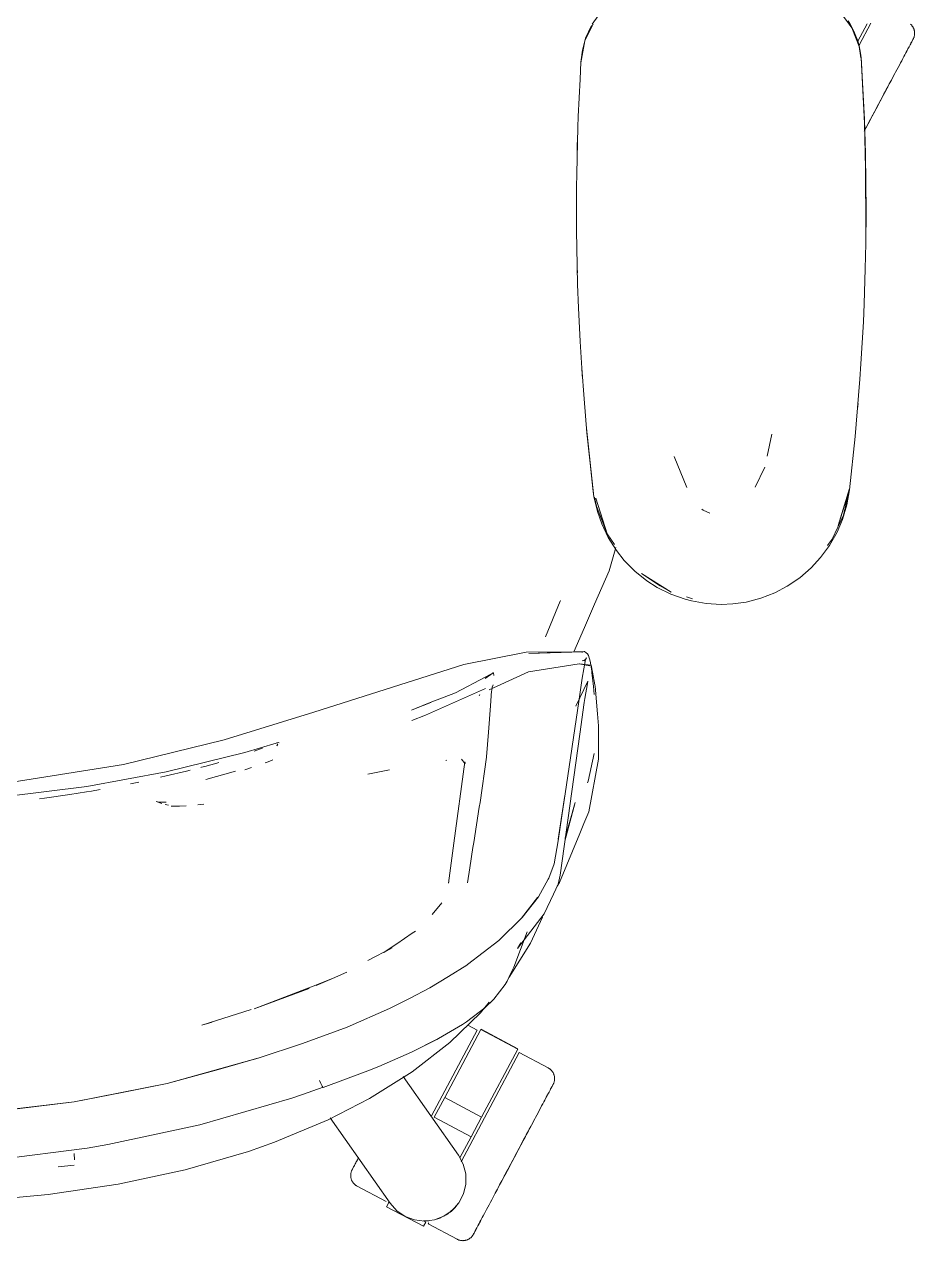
# Model space of a CAD drawing. Header units: millimetres. Extents: x 155927 to 317870, y -36033 to 97293.
# Drawn here: x 223053.3 to 223351.4, y 16359.2 to 16766.6 of the extents above; entities that cross this region are included whole.
import ezdxf

# ---------------------------------------------------------------- set-up
doc = ezdxf.new("R2010")
doc.units = ezdxf.units.MM
doc.header["$MEASUREMENT"] = 0
doc.layers.add('G-IMPT', color=8, linetype='CONTINUOUS', lineweight=9)
doc.layers.add('I-FURN', color=8, linetype='CONTINUOUS', lineweight=9)

msp = doc.modelspace()

# ---------------------------------------------------------------- linework, layer by layer
at = {"layer": 'G-IMPT'}
for p, q in [((223329.5, 16766.6), (223326.22, 16771.01)), ((223243.19, 16766.23), (223241.2, 16761.91)), ((223243.11, 16765.33), (223243.73, 16766.6)), ((223243.43, 16766.6), (223245.39, 16769.45)), ((223329.78, 16766.6), (223329.1, 16767.79)), ((223330.39, 16765.39), (223329.5, 16766.6)), ((223331.06, 16764.36), (223329.78, 16766.6)), ((223240.13, 16757.95), (223241.2, 16761.91)), ((223243.11, 16765.33), (223241, 16761.07)), ((223332.8, 16759.19), (223330.39, 16765.39)), ((223331.06, 16764.36), (223332.46, 16760.72)), ((223241, 16761.07), (223239.63, 16753.72)), ((223239.63, 16753.95), (223240.13, 16757.95)), ((223332.82, 16759.37), (223332.46, 16760.72)), ((223332.8, 16759.19), (223333.39, 16755.34)), ((223332.82, 16759.37), (223333.27, 16756.97)), ((223239.35, 16748.28), (223239.63, 16753.95)), ((223333.52, 16755.33), (223333.27, 16756.97)), ((223334.57, 16734.75), (223333.52, 16755.33)), ((223334.61, 16733.54), (223333.52, 16755.33)), ((223333.52, 16755.33), (223333.63, 16753.72)), ((223333.72, 16751.49), (223333.63, 16753.72)), ((223334.61, 16733.54), (223333.63, 16753.72)), ((223239.35, 16748.28), (223238.73, 16735.72)), ((223238.61, 16732.18), (223238.73, 16735.72)), ((223335.07, 16713.36), (223334.57, 16734.75)), ((223334.91, 16723.19), (223334.57, 16734.75)), ((223334.57, 16734.75), (223334.61, 16733.54)), ((223335.07, 16713.36), (223334.61, 16733.54)), ((223238.23, 16716.51), (223238.61, 16732.18)), ((223238.55, 16728.78), (223238.41, 16725.45)), ((223238.41, 16723.23), (223238.41, 16725.45)), ((223335.03, 16693.17), (223334.91, 16723.19)), ((223335.07, 16713.36), (223334.91, 16723.19)), ((223334.91, 16723.19), (223335.11, 16703.97)), ((223335.05, 16715.39), (223334.98, 16717.3)), ((223238.23, 16716.51), (223238.18, 16712)), ((223335.03, 16712.87), (223335.05, 16715.39)), ((223335.03, 16693.17), (223335.07, 16713.36)), ((223238.18, 16712), (223238.19, 16697.28)), ((223335.03, 16693.17), (223335.11, 16703.97)), ((223238.26, 16691.81), (223238.19, 16697.28)), ((223335.03, 16693.17), (223334.86, 16684.75)), ((223238.26, 16691.81), (223238.55, 16679.5)), ((223238.4, 16685.03), (223238.4, 16687.11)), ((223238.47, 16683.38), (223238.4, 16685.03)), ((223334.47, 16672.99), (223334.86, 16684.75)), ((223334.72, 16679.81), (223334.74, 16681.31)), ((223238.85, 16671.63), (223238.55, 16679.5)), ((223334.61, 16677.88), (223334.72, 16679.81)), ((223334.47, 16672.99), (223334.22, 16666.97)), ((223238.85, 16671.63), (223239.39, 16660.32)), ((223333.41, 16652.83), (223334.22, 16666.97)), ((223239.95, 16651.45), (223239.39, 16660.32)), ((223333.08, 16647.74), (223333.41, 16652.83)), ((223239.95, 16651.45), (223240.68, 16641.16)), ((223240.08, 16649.41), (223239.99, 16651.31)), ((223240.08, 16649.41), (223240.22, 16647.99)), ((223333.08, 16647.74), (223331.83, 16632.69)), ((223241.66, 16629.76), (223240.68, 16641.16)), ((223332.43, 16639.56), (223332.26, 16637.88)), ((223331.83, 16632.69), (223331.49, 16628.56)), ((223244.01, 16608.33), (223241.56, 16631.28)), ((223241.56, 16631.28), (223243.68, 16611.14)), ((223244.01, 16608.33), (223241.66, 16629.76)), ((223303.61, 16629.35), (223302.04, 16621.91)), ((223331.49, 16628.56), (223329.58, 16610.63)), ((223270.91, 16621.85), (223275.06, 16611.42)), ((223298.01, 16611.51), (223301.28, 16618.3)), ((223244.01, 16608.33), (223243.68, 16611.14)), ((223329.58, 16611.14), (223325.75, 16598.68)), ((223329.58, 16611.14), (223328.67, 16607.83)), ((223244.01, 16608.33), (223245.17, 16603.37)), ((223244.23, 16608.25), (223244.81, 16605.2)), ((223248.41, 16595.98), (223244.6, 16607.83)), ((223247.51, 16598.68), (223244.6, 16607.83)), ((223325.75, 16598.68), (223328.67, 16607.83)), ((223327.54, 16602.17), (223329.45, 16610.58)), ((223329.58, 16610.63), (223328.69, 16605.59)), ((223244.81, 16605.2), (223248.41, 16595.98)), ((223246.62, 16599.23), (223245.17, 16603.37)), ((223280.58, 16603.9), (223280.13, 16604.19)), ((223282.81, 16602.88), (223280.58, 16603.9)), ((223327.22, 16600.72), (223328.69, 16605.59)), ((223248.81, 16594.65), (223246.62, 16599.23)), ((223327.54, 16602.17), (223323.8, 16594.11)), ((223325.41, 16596.49), (223327.22, 16600.72)), ((223248.41, 16595.98), (223247.51, 16598.68)), ((223248.41, 16595.98), (223250.84, 16592.4)), ((223325.41, 16596.49), (223322.9, 16592.04)), ((223248.81, 16594.65), (223251.54, 16590.33)), ((223249.1, 16583.49), (223251.35, 16591.31)), ((223319.9, 16587.96), (223322.9, 16592.04)), ((223322.21, 16592), (223323.8, 16594.11)), ((223254.16, 16587.02), (223251.54, 16590.33)), ((223257.71, 16583.41), (223254.16, 16587.02)), ((223319.9, 16587.96), (223316.74, 16584.52)), ((223249.1, 16583.49), (223244.24, 16572.37)), ((223257.71, 16583.41), (223261.68, 16580.23)), ((223269.84, 16576.36), (223259.89, 16582.69)), ((223266.16, 16578.53), (223259.89, 16582.69)), ((223312.9, 16581.2), (223316.74, 16584.52)), ((223265.23, 16577.96), (223261.68, 16580.23)), ((223269.84, 16576.36), (223266.16, 16578.53)), ((223308.73, 16578.37), (223312.9, 16581.2)), ((223269.74, 16575.72), (223265.23, 16577.96)), ((223269.74, 16575.72), (223274.51, 16574.01)), ((223274.95, 16574.81), (223276.98, 16574.19)), ((223294.99, 16573.09), (223299.86, 16574.35)), ((223304.57, 16576.18), (223299.86, 16574.35)), ((223308.73, 16578.37), (223304.57, 16576.18)), ((223227.79, 16561.47), (223232.71, 16573.33)), ((223232.82, 16573.59), (223232.71, 16573.33)), ((223244.24, 16572.37), (223240.82, 16564.53)), ((223276.64, 16573.44), (223274.51, 16574.01)), ((223281.59, 16572.56), (223276.64, 16573.44)), ((223286.63, 16572.27), (223281.59, 16572.56)), ((223286.63, 16572.27), (223290.48, 16572.44)), ((223294.99, 16573.09), (223290.48, 16572.44)), ((223240.82, 16564.53), (223237.25, 16556.36)), ((223200.4, 16552.13), (223221.35, 16556.33)), ((223221.35, 16556.33), (223240.22, 16556.37)), ((223222.24, 16555.89), (223240.69, 16556.47)), ((223222.24, 16555.89), (223240.22, 16556.37)), ((223240.8, 16556.5), (223239.94, 16556.31)), ((223239.94, 16556.31), (223240.05, 16556.33)), ((223240.22, 16556.37), (223240.05, 16556.33)), ((223240.69, 16556.47), (223240.22, 16556.37)), ((223240.8, 16556.5), (223241.38, 16556.11)), ((223240.99, 16553.25), (223241.54, 16554.34)), ((223241.15, 16553.84), (223241.54, 16554.34)), ((223241.87, 16555.73), (223241.38, 16556.11)), ((223241.87, 16555.73), (223242.19, 16555.19)), ((223242.74, 16553.33), (223242.19, 16555.19)), ((223150.16, 16536.14), (223200.4, 16552.13)), ((223222.05, 16549.7), (223239.1, 16552.41)), ((223242.68, 16551.73), (223239.1, 16552.41)), ((223242.68, 16551.73), (223239.14, 16552.35)), ((223239.14, 16552.35), (223243.09, 16551.96)), ((223241.15, 16553.87), (223240.05, 16547.6)), ((223240.61, 16553.52), (223240.11, 16553.44)), ((223240.61, 16553.52), (223241.15, 16553.84)), ((223240.99, 16553.25), (223241.15, 16553.87)), ((223243.28, 16550.05), (223242.74, 16553.33)), ((223243.54, 16549.64), (223243.09, 16551.96)), ((223243.28, 16550.05), (223243.35, 16549.44)), ((223197.68, 16542.71), (223207.79, 16547.99)), ((223210.25, 16549.34), (223207.54, 16547.5)), ((223210.25, 16549.34), (223207.79, 16547.99)), ((223222.05, 16549.7), (223208.93, 16543.73)), ((223210.25, 16549.34), (223210.08, 16549.37)), ((223210.38, 16549.31), (223210.25, 16549.34)), ((223210.52, 16548.62), (223210.38, 16549.31)), ((223210.54, 16548.46), (223210.52, 16548.62)), ((223237.95, 16538.2), (223241.95, 16546.63)), ((223238.93, 16539.75), (223240.05, 16547.6)), ((223241.95, 16546.63), (223241.81, 16545.76)), ((223243.87, 16544.75), (223243.35, 16549.44)), ((223243.54, 16549.64), (223244.35, 16545.39)), ((223187.58, 16535.16), (223207.73, 16544.08)), ((223197.68, 16542.71), (223189.21, 16539.45)), ((223205.57, 16541.7), (223205.84, 16542.14)), ((223209.63, 16542.06), (223209.59, 16541.69)), ((223209.63, 16542.06), (223209.91, 16544.52)), ((223209.91, 16544.52), (223209.94, 16544.58)), ((223210.21, 16545.36), (223209.94, 16544.58)), ((223241.81, 16545.76), (223240.98, 16540.74)), ((223243.87, 16544.75), (223244.08, 16542.16)), ((223244.39, 16544.92), (223244.35, 16545.39)), ((223245.19, 16535.6), (223244.39, 16544.92)), ((223184.31, 16537.44), (223189.42, 16539.46)), ((223189.21, 16539.45), (223184.31, 16537.44)), ((223189.42, 16539.46), (223185.88, 16538.06)), ((223209.33, 16538.28), (223208.7, 16529.44)), ((223209.33, 16538.28), (223209.59, 16541.69)), ((223234.38, 16508.87), (223238.93, 16539.75)), ((223239.32, 16528.78), (223240.76, 16539.44)), ((223240.98, 16540.74), (223240.76, 16539.44)), ((223150.16, 16536.14), (223120.18, 16526.96)), ((223184.31, 16537.44), (223182.9, 16536.88)), ((223182.99, 16533.41), (223187.58, 16535.16)), ((223245.19, 16535.6), (223245.54, 16531.64)), ((223245.54, 16531.64), (223245.53, 16527.47)), ((223086.5, 16518.65), (223120.18, 16526.96)), ((223127.13, 16522.73), (223137.56, 16525.8)), ((223137.83, 16525.87), (223137.56, 16525.8)), ((223137.82, 16524.91), (223138.2, 16525.52)), ((223138.13, 16525.94), (223137.83, 16525.87)), ((223138.36, 16526), (223138.13, 16525.94)), ((223138.59, 16525.91), (223138.36, 16526)), ((223208.08, 16521.19), (223208.7, 16529.44)), ((223239.32, 16528.78), (223232.65, 16481.57)), ((223245.51, 16520.5), (223245.53, 16527.47)), ((223100.82, 16516.18), (223127.13, 16522.73)), ((223132.33, 16523.89), (223130.23, 16523.15)), ((223132.33, 16523.89), (223132.99, 16524.13)), ((223137.82, 16524.91), (223137.96, 16525.12)), ((223244.1, 16522.37), (223242.05, 16513.06)), ((223086.5, 16518.65), (223048.58, 16512.65)), ((223112.57, 16517.72), (223112.39, 16517.67)), ((223113.71, 16518.04), (223112.57, 16517.72)), ((223113.71, 16518.04), (223117.71, 16519.15)), ((223117.71, 16519.15), (223118.39, 16519.36)), ((223127.12, 16516.89), (223129.34, 16517.62)), ((223134.89, 16519.61), (223133.87, 16519.23)), ((223134.89, 16519.61), (223136.54, 16520.22)), ((223194.74, 16520.1), (223194.4, 16520.06)), ((223197.07, 16492.27), (223200.81, 16519.6)), ((223199.69, 16520.45), (223200.93, 16518.89)), ((223200.81, 16519.6), (223200.85, 16519.34)), ((223200.9, 16519.1), (223200.85, 16519.34)), ((223208.07, 16521.11), (223205.86, 16505.9)), ((223208.07, 16521.11), (223208.08, 16521.19)), ((223245.51, 16520.5), (223242.27, 16502.81)), ((223100.82, 16516.18), (223074.15, 16511.25)), ((223098.82, 16514.41), (223100.8, 16514.86)), ((223107.55, 16516.42), (223100.8, 16514.86)), ((223107.55, 16516.42), (223108.85, 16516.75)), ((223124.03, 16516.45), (223114.03, 16513.65)), ((223168.27, 16515.42), (223175.52, 16516.83)), ((223074.15, 16511.25), (223047.23, 16507.95)), ((223068.52, 16508.63), (223074.14, 16509.48)), ((223074.14, 16509.48), (223075.77, 16509.73)), ((223078.67, 16510.28), (223075.77, 16509.73)), ((223088.78, 16512.21), (223091.59, 16512.75)), ((223242.05, 16513.06), (223241.9, 16512.49)), ((223060, 16507.34), (223058.34, 16507.15)), ((223068.52, 16508.63), (223060, 16507.34)), ((223098.46, 16506.08), (223097.41, 16506.3)), ((223097.41, 16506.3), (223099.36, 16505.61)), ((223098.46, 16506.08), (223100.76, 16506.05)), ((223100.47, 16505.3), (223101.51, 16505.01)), ((223100.62, 16506.04), (223100.76, 16506.05)), ((223111.32, 16505.16), (223113.41, 16505.37)), ((223205.86, 16505.9), (223205.62, 16504.35)), ((223234.28, 16508.27), (223231.99, 16493.11)), ((223234.38, 16508.87), (223232.05, 16493.68)), ((223234.28, 16508.27), (223232.05, 16493.68)), ((223237.77, 16505.99), (223234.27, 16493.04)), ((223237.77, 16505.99), (223234.42, 16494.1)), ((223102.47, 16504.76), (223107.52, 16504.85)), ((223102.47, 16504.76), (223105.25, 16504.76)), ((223107.52, 16504.85), (223105.25, 16504.76)), ((223205.62, 16504.35), (223203.75, 16492.57)), ((223242.27, 16502.81), (223240.67, 16498.95)), ((223239.28, 16495.58), (223240.67, 16498.95)), ((223230.69, 16485.43), (223231.99, 16493.11)), ((223232.49, 16479.13), (223239.28, 16495.58)), ((223197.07, 16492.27), (223195.29, 16478.91)), ((223202.43, 16484.08), (223203.49, 16490.91)), ((223203.49, 16490.91), (223203.75, 16492.57)), ((223228.93, 16480.64), (223230.69, 16485.43)), ((223202.43, 16484.08), (223201.68, 16479)), ((223228.93, 16480.64), (223228.72, 16480.22)), ((223232.65, 16481.57), (223232, 16478.57)), ((223195.29, 16478.91), (223195.44, 16479.38)), ((223225.43, 16474.39), (223228.72, 16480.22)), ((223230.43, 16475.21), (223232, 16478.57)), ((223231.72, 16477.96), (223232.49, 16479.13)), ((223225.1, 16474.16), (223219.71, 16467.21)), ((223220.01, 16467.42), (223225.43, 16474.39)), ((223225.1, 16474.16), (223222.51, 16470.78)), ((223227.37, 16468.63), (223230.43, 16475.21)), ((223189.79, 16468.41), (223193.13, 16472.32)), ((223218.45, 16456.98), (223227.37, 16468.63)), ((223219.71, 16467.21), (223222.51, 16470.78)), ((223220.01, 16467.42), (223212.11, 16459.69)), ((223222.75, 16458.87), (223226.73, 16467.5)), ((223178.03, 16458.65), (223183.16, 16462.14)), ((223183.16, 16462.14), (223184.26, 16462.89)), ((223221.69, 16462.64), (223217.18, 16450.73)), ((223168.26, 16452.96), (223176.47, 16457.2)), ((223173.69, 16455.69), (223177.45, 16458.25)), ((223173.69, 16455.69), (223176.47, 16457.2)), ((223177.45, 16458.25), (223178.03, 16458.65)), ((223212.11, 16459.69), (223201.68, 16451.66)), ((223215.62, 16447.42), (223222.75, 16458.87)), ((223218.45, 16456.98), (223219.57, 16458.93)), ((223161.32, 16449.14), (223156.47, 16446.94)), ((223195.32, 16447.61), (223201.42, 16451.5)), ((223201.68, 16451.66), (223201.42, 16451.5)), ((223214.93, 16446.07), (223216.1, 16448.5)), ((223216.1, 16448.5), (223217.18, 16450.73)), ((223147.66, 16443.55), (223149.39, 16444.22)), ((223156.47, 16446.94), (223149.39, 16444.22)), ((223156.47, 16446.94), (223151.02, 16444.63)), ((223195.32, 16447.61), (223189.09, 16443.85)), ((223214.32, 16444.93), (223210.45, 16440.07)), ((223214.93, 16446.07), (223214.32, 16444.93)), ((223215.62, 16447.42), (223215.12, 16446.66)), ((223130.21, 16436.84), (223148.62, 16443.66)), ((223130.21, 16436.84), (223147.66, 16443.55)), ((223182.3, 16440.28), (223175.58, 16436.89)), ((223182.3, 16440.28), (223189.09, 16443.85)), ((223207.43, 16437.17), (223210.45, 16440.07)), ((223112.74, 16431.31), (223129.23, 16436.56)), ((223161.35, 16430.71), (223175.58, 16436.89)), ((223207.43, 16437.17), (223201.3, 16432.46)), ((223208.93, 16439.08), (223206.01, 16435.5)), ((223112.74, 16431.31), (223116.18, 16432.39)), ((223206.01, 16435.5), (223195.72, 16425.54)), ((223201.3, 16432.46), (223200.01, 16431.59)), ((223161.35, 16430.71), (223146.47, 16425.25)), ((223192.01, 16426.86), (223200.01, 16431.59)), ((223131.55, 16420.25), (223146.47, 16425.25)), ((223182.96, 16422.33), (223192.01, 16426.86)), ((223182.96, 16422.33), (223191.41, 16426.55)), ((223183.11, 16415.74), (223195.72, 16425.54)), ((223183.4, 16422.55), (223192.01, 16426.86)), ((223192.01, 16426.86), (223191.41, 16426.55)), ((223101.06, 16411.86), (223131.46, 16420.29)), ((223101.06, 16411.86), (223131.55, 16420.25)), ((223118.3, 16416.51), (223131.46, 16420.29)), ((223182.96, 16422.33), (223172, 16417.56)), ((223183.4, 16422.55), (223182.96, 16422.33)), ((223118.3, 16416.51), (223101.06, 16411.86)), ((223168.32, 16416.08), (223153.36, 16410.51)), ((223172, 16417.56), (223168.32, 16416.08)), ((223183.11, 16415.74), (223168.82, 16406.76)), ((223101.06, 16411.86), (223069.93, 16405.69)), ((223101.06, 16411.86), (223070.01, 16405.69)), ((223101.06, 16411.86), (223086.03, 16408.78)), ((223152.57, 16411.78), (223152.15, 16412.83)), ((223152.15, 16412.83), (223152.38, 16412.24)), ((223152.57, 16411.78), (223152.38, 16412.24)), ((223152.57, 16411.78), (223152.85, 16411.13)), ((223152.57, 16411.78), (223152.96, 16410.95)), ((223069.93, 16405.69), (223086.03, 16408.78)), ((223142.82, 16406.95), (223146.43, 16408.14)), ((223153.36, 16410.55), (223146.43, 16408.14)), ((223152.85, 16411.13), (223152.96, 16410.95)), ((223153.23, 16410.54), (223152.96, 16410.95)), ((223152.96, 16410.95), (223153.18, 16410.56)), ((223153.23, 16410.54), (223153.18, 16410.56)), ((223153.23, 16410.54), (223153.36, 16410.55)), ((223153.36, 16410.51), (223153.23, 16410.54)), ((223038.37, 16401.9), (223069.93, 16405.69)), ((223038.37, 16401.9), (223054.45, 16403.74)), ((223038.41, 16401.86), (223070.01, 16405.69)), ((223069.93, 16405.69), (223054.45, 16403.74)), ((223111.99, 16398), (223142.82, 16406.95)), ((223168.82, 16406.76), (223155.04, 16399.67)), ((223137.07, 16392.15), (223155.04, 16399.67)), ((223111.99, 16398), (223081.2, 16391.34)), ((223074.28, 16390.15), (223081.2, 16391.34)), ((223128.33, 16389.08), (223137.07, 16392.15)), ((223044.11, 16386.34), (223074.28, 16390.15)), ((223069.97, 16388.36), (223070.04, 16386.26)), ((223128.33, 16389.08), (223107.09, 16382.91)), ((223070.01, 16384.5), (223064.6, 16383.85)), ((223070.04, 16386.26), (223070.04, 16386.38)), ((223107.09, 16382.91), (223084.73, 16378.09)), ((223084.73, 16378.09), (223061.31, 16374.6)), ((223061.31, 16374.6), (223035.74, 16372.34))]:
    msp.add_line(p, q, dxfattribs=at)
at = {"layer": 'I-FURN'}
for p, q in [((223335.48, 16766.74), (223332.39, 16760.92)), ((223332.84, 16759.64), (223336.77, 16767.02)), ((223350.06, 16766.61), (223350.17, 16766.5)), ((223350.17, 16766.5), (223350.29, 16766.38)), ((223350.29, 16766.38), (223350.4, 16766.26)), ((223350.4, 16766.26), (223350.5, 16766.14)), ((223350.5, 16766.14), (223350.6, 16766.01)), ((223350.6, 16766.01), (223350.69, 16765.88)), ((223350.69, 16765.88), (223350.78, 16765.75)), ((223350.78, 16765.75), (223350.86, 16765.61)), ((223350.86, 16765.61), (223350.94, 16765.47)), ((223350.95, 16761.75), (223350.93, 16761.71)), ((223350.94, 16765.47), (223351.01, 16765.32)), ((223351.02, 16761.89), (223350.95, 16761.75)), ((223351.01, 16765.32), (223351.08, 16765.18)), ((223351.09, 16762.04), (223351.02, 16761.89)), ((223351.08, 16765.18), (223351.14, 16765.03)), ((223351.15, 16762.19), (223351.09, 16762.04)), ((223351.14, 16765.03), (223351.19, 16764.87)), ((223351.2, 16762.34), (223351.15, 16762.19)), ((223351.19, 16764.87), (223351.24, 16764.72)), ((223351.25, 16762.49), (223351.2, 16762.34)), ((223351.24, 16764.72), (223351.28, 16764.57)), ((223351.29, 16762.65), (223351.25, 16762.49)), ((223351.28, 16764.57), (223351.32, 16764.41)), ((223351.32, 16762.81), (223351.29, 16762.65)), ((223351.32, 16764.41), (223351.35, 16764.25)), ((223351.35, 16762.97), (223351.32, 16762.81)), ((223351.35, 16764.25), (223351.37, 16764.09)), ((223351.37, 16763.12), (223351.35, 16762.97)), ((223351.37, 16764.09), (223351.39, 16763.93)), ((223351.39, 16763.29), (223351.37, 16763.12)), ((223351.39, 16763.93), (223351.4, 16763.77)), ((223351.4, 16763.45), (223351.39, 16763.29)), ((223351.4, 16763.77), (223351.4, 16763.61)), ((223351.4, 16763.61), (223351.4, 16763.45)), ((223348.89, 16757.87), (223348.6, 16757.32)), ((223348.73, 16757.57), (223349.02, 16758.11)), ((223349.16, 16758.38), (223348.89, 16757.87)), ((223349.02, 16758.11), (223349.28, 16758.61)), ((223349.42, 16758.87), (223349.16, 16758.38)), ((223349.28, 16758.61), (223349.53, 16759.08)), ((223349.66, 16759.31), (223349.42, 16758.87)), ((223349.53, 16759.08), (223349.76, 16759.51)), ((223349.87, 16759.72), (223349.66, 16759.31)), ((223349.76, 16759.51), (223349.97, 16759.9)), ((223350.07, 16760.1), (223349.87, 16759.72)), ((223349.97, 16759.9), (223350.16, 16760.25)), ((223350.25, 16760.43), (223350.07, 16760.1)), ((223350.16, 16760.25), (223350.33, 16760.57)), ((223350.41, 16760.73), (223350.25, 16760.43)), ((223350.33, 16760.57), (223350.48, 16760.85)), ((223350.55, 16760.99), (223350.41, 16760.73)), ((223350.48, 16760.85), (223350.6, 16761.09)), ((223350.66, 16761.21), (223350.55, 16760.99)), ((223350.6, 16761.09), (223350.71, 16761.29)), ((223350.76, 16761.39), (223350.66, 16761.21)), ((223350.71, 16761.29), (223350.8, 16761.46)), ((223350.83, 16761.53), (223350.76, 16761.39)), ((223350.8, 16761.46), (223350.86, 16761.58)), ((223350.89, 16761.63), (223350.83, 16761.53)), ((223350.86, 16761.58), (223350.9, 16761.66)), ((223350.92, 16761.69), (223350.89, 16761.63)), ((223350.9, 16761.66), (223350.93, 16761.7)), ((223350.93, 16761.71), (223350.92, 16761.69)), ((223350.93, 16761.7), (223350.93, 16761.71)), ((223346.27, 16752.94), (223346.67, 16753.69)), ((223346.67, 16753.69), (223347.05, 16754.41)), ((223347.05, 16754.41), (223347.42, 16755.11)), ((223347.42, 16755.11), (223347.77, 16755.77)), ((223347.77, 16755.77), (223348.11, 16756.4)), ((223348.11, 16756.4), (223348.43, 16757)), ((223348.6, 16757.32), (223348.28, 16756.73)), ((223348.43, 16757), (223348.73, 16757.57)), ((223344.08, 16748.82), (223344.54, 16749.69)), ((223344.79, 16750.15), (223344.33, 16749.29)), ((223344.54, 16749.69), (223344.99, 16750.54)), ((223345.23, 16750.99), (223344.79, 16750.15)), ((223344.99, 16750.54), (223345.43, 16751.36)), ((223345.43, 16751.36), (223345.86, 16752.16)), ((223345.86, 16752.16), (223346.27, 16752.94)), ((223342.41, 16745.68), (223341.91, 16744.73)), ((223342.14, 16745.17), (223342.64, 16746.11)), ((223342.9, 16746.61), (223342.41, 16745.68)), ((223342.64, 16746.11), (223343.13, 16747.03)), ((223343.39, 16747.52), (223342.9, 16746.61)), ((223343.13, 16747.03), (223343.61, 16747.94)), ((223343.86, 16748.42), (223343.39, 16747.52)), ((223343.61, 16747.94), (223344.08, 16748.82)), ((223344.33, 16749.29), (223343.86, 16748.42)), ((223340.36, 16741.83), (223339.84, 16740.84)), ((223340.08, 16741.3), (223340.6, 16742.28)), ((223340.88, 16742.81), (223340.36, 16741.83)), ((223340.6, 16742.28), (223341.12, 16743.26)), ((223341.4, 16743.78), (223340.88, 16742.81)), ((223341.12, 16743.26), (223341.63, 16744.22)), ((223341.91, 16744.73), (223341.4, 16743.78)), ((223341.63, 16744.22), (223342.14, 16745.17)), ((223337.42, 16736.3), (223337.95, 16737.3)), ((223338.24, 16737.85), (223337.71, 16736.84)), ((223337.95, 16737.3), (223338.49, 16738.31)), ((223338.78, 16738.85), (223338.24, 16737.85)), ((223338.49, 16738.31), (223339.02, 16739.31)), ((223339.31, 16739.85), (223338.78, 16738.85)), ((223339.02, 16739.31), (223339.55, 16740.31)), ((223339.84, 16740.84), (223339.31, 16739.85)), ((223339.55, 16740.31), (223340.08, 16741.3)), ((223335.29, 16732.3), (223335.82, 16733.29)), ((223336.11, 16733.83), (223335.58, 16732.83)), ((223335.82, 16733.29), (223336.35, 16734.29)), ((223336.64, 16734.83), (223336.11, 16733.83)), ((223336.35, 16734.29), (223336.89, 16735.29)), ((223337.17, 16735.84), (223336.64, 16734.83)), ((223336.89, 16735.29), (223337.42, 16736.3)), ((223337.71, 16736.84), (223337.17, 16735.84)), ((223335.05, 16731.84), (223334.53, 16730.86)), ((223334.77, 16731.31), (223335.29, 16732.3)), ((223335.58, 16732.83), (223335.05, 16731.84)), ((223189.63, 16400.99), (223204.89, 16429.69)), ((223194.05, 16407.16), (223206.12, 16429.87)), ((223204.89, 16429.69), (223201.74, 16431.37)), ((223206.12, 16429.87), (223218.48, 16423.3)), ((223218.57, 16423.47), (223206.21, 16430.04)), ((223199.55, 16385.57), (223219.02, 16422.18)), ((223218.48, 16423.3), (223206.41, 16400.59)), ((223228.7, 16417.03), (223219.02, 16422.18)), ((223228.7, 16417.03), (223228.84, 16416.95)), ((223228.84, 16416.95), (223228.98, 16416.86)), ((223228.98, 16416.86), (223229.12, 16416.78)), ((223229.12, 16416.78), (223229.25, 16416.68)), ((223229.25, 16416.68), (223229.37, 16416.58)), ((223229.37, 16416.58), (223229.5, 16416.48)), ((223229.5, 16416.48), (223229.61, 16416.37)), ((223229.61, 16416.37), (223229.73, 16416.25)), ((223229.73, 16416.25), (223229.84, 16416.13)), ((223229.84, 16416.13), (223229.94, 16416.01)), ((223229.94, 16416.01), (223230.04, 16415.88)), ((223230.04, 16415.88), (223230.13, 16415.75)), ((223230.13, 16415.75), (223230.22, 16415.62)), ((223230.22, 16415.62), (223230.31, 16415.48)), ((223230.31, 16415.48), (223230.38, 16415.34)), ((223180.16, 16414.19), (223198.66, 16387.76)), ((223230.27, 16411.4), (223230.2, 16411.26)), ((223230.24, 16411.33), (223230.3, 16411.45)), ((223230.33, 16411.5), (223230.27, 16411.4)), ((223230.3, 16411.45), (223230.35, 16411.53)), ((223230.36, 16411.56), (223230.33, 16411.5)), ((223230.35, 16411.53), (223230.37, 16411.57)), ((223230.37, 16411.58), (223230.36, 16411.56)), ((223230.39, 16411.62), (223230.37, 16411.58)), ((223230.37, 16411.57), (223230.37, 16411.58)), ((223230.38, 16415.34), (223230.45, 16415.19)), ((223230.46, 16411.76), (223230.39, 16411.62)), ((223230.45, 16415.19), (223230.52, 16415.05)), ((223230.53, 16411.91), (223230.46, 16411.76)), ((223230.52, 16415.05), (223230.58, 16414.9)), ((223230.59, 16412.06), (223230.53, 16411.91)), ((223230.58, 16414.9), (223230.63, 16414.74)), ((223230.64, 16412.21), (223230.59, 16412.06)), ((223230.63, 16414.74), (223230.68, 16414.59)), ((223230.69, 16412.36), (223230.64, 16412.21)), ((223230.68, 16414.59), (223230.72, 16414.44)), ((223230.73, 16412.52), (223230.69, 16412.36)), ((223230.72, 16414.44), (223230.76, 16414.28)), ((223230.76, 16412.68), (223230.73, 16412.52)), ((223230.76, 16414.28), (223230.79, 16414.12)), ((223230.79, 16412.84), (223230.76, 16412.68)), ((223230.79, 16414.12), (223230.81, 16413.96)), ((223230.81, 16412.99), (223230.79, 16412.84)), ((223230.81, 16413.96), (223230.83, 16413.8)), ((223230.83, 16413.16), (223230.81, 16412.99)), ((223230.83, 16413.8), (223230.84, 16413.64)), ((223230.84, 16413.32), (223230.83, 16413.16)), ((223230.84, 16413.64), (223230.84, 16413.48)), ((223230.84, 16413.48), (223230.84, 16413.32)), ((223227.87, 16406.87), (223228.17, 16407.44)), ((223228.33, 16407.74), (223228.04, 16407.19)), ((223228.17, 16407.44), (223228.46, 16407.98)), ((223228.6, 16408.25), (223228.33, 16407.74)), ((223228.46, 16407.98), (223228.72, 16408.48)), ((223228.86, 16408.74), (223228.6, 16408.25)), ((223228.72, 16408.48), (223228.97, 16408.95)), ((223229.1, 16409.18), (223228.86, 16408.74)), ((223228.97, 16408.95), (223229.2, 16409.38)), ((223229.32, 16409.59), (223229.1, 16409.18)), ((223229.2, 16409.38), (223229.41, 16409.77)), ((223229.51, 16409.97), (223229.32, 16409.59)), ((223229.41, 16409.77), (223229.6, 16410.12)), ((223229.69, 16410.3), (223229.51, 16409.97)), ((223229.6, 16410.12), (223229.77, 16410.44)), ((223229.85, 16410.6), (223229.69, 16410.3)), ((223229.77, 16410.44), (223229.92, 16410.72)), ((223229.99, 16410.86), (223229.85, 16410.6)), ((223229.92, 16410.72), (223230.04, 16410.96)), ((223230.1, 16411.08), (223229.99, 16410.86)), ((223230.04, 16410.96), (223230.15, 16411.16)), ((223230.2, 16411.26), (223230.1, 16411.08)), ((223230.15, 16411.16), (223230.24, 16411.33)), ((223190.52, 16400.52), (223194.05, 16407.16)), ((223194.05, 16407.16), (223206.41, 16400.59)), ((223225.71, 16402.81), (223226.11, 16403.56)), ((223226.11, 16403.56), (223226.49, 16404.28)), ((223226.49, 16404.28), (223226.86, 16404.98)), ((223226.86, 16404.98), (223227.21, 16405.64)), ((223227.21, 16405.64), (223227.55, 16406.27)), ((223227.55, 16406.27), (223227.87, 16406.87)), ((223228.04, 16407.19), (223227.73, 16406.6)), ((223175.74, 16371.71), (223155.72, 16400.3)), ((223190.52, 16400.52), (223202.88, 16393.95)), ((223206.41, 16400.59), (223202.88, 16393.95)), ((223223.77, 16399.16), (223223.3, 16398.29)), ((223223.52, 16398.69), (223223.98, 16399.56)), ((223224.23, 16400.02), (223223.77, 16399.16)), ((223223.98, 16399.56), (223224.43, 16400.41)), ((223224.67, 16400.86), (223224.23, 16400.02)), ((223224.43, 16400.41), (223224.87, 16401.23)), ((223224.87, 16401.23), (223225.3, 16402.03)), ((223225.3, 16402.03), (223225.71, 16402.81)), ((223221.85, 16395.55), (223221.35, 16394.6)), ((223221.58, 16395.04), (223222.08, 16395.98)), ((223222.34, 16396.48), (223221.85, 16395.55)), ((223222.08, 16395.98), (223222.57, 16396.9)), ((223222.83, 16397.39), (223222.34, 16396.48)), ((223222.57, 16396.9), (223223.05, 16397.81)), ((223223.3, 16398.29), (223222.83, 16397.39)), ((223223.05, 16397.81), (223223.52, 16398.69)), ((223202.88, 16393.95), (223199.12, 16386.89)), ((223218.99, 16390.18), (223219.52, 16391.17)), ((223219.8, 16391.7), (223219.28, 16390.71)), ((223219.52, 16391.17), (223220.04, 16392.15)), ((223220.32, 16392.68), (223219.8, 16391.7)), ((223220.04, 16392.15), (223220.56, 16393.13)), ((223220.84, 16393.65), (223220.32, 16392.68)), ((223220.56, 16393.13), (223221.07, 16394.09)), ((223221.35, 16394.6), (223220.84, 16393.65)), ((223221.07, 16394.09), (223221.58, 16395.04)), ((223165.22, 16387.03), (223164.94, 16386.5)), ((223198.66, 16387.76), (223200.25, 16384.78)), ((223216.86, 16386.17), (223217.4, 16387.17)), ((223217.68, 16387.72), (223217.15, 16386.71)), ((223217.4, 16387.17), (223217.93, 16388.18)), ((223218.22, 16388.72), (223217.68, 16387.72)), ((223217.93, 16388.18), (223218.46, 16389.18)), ((223218.75, 16389.72), (223218.22, 16388.72)), ((223218.46, 16389.18), (223218.99, 16390.18)), ((223219.28, 16390.71), (223218.75, 16389.72)), ((223162.93, 16382.71), (223163, 16382.86)), ((223163, 16382.86), (223163.02, 16382.9)), ((223163.02, 16382.9), (223163.03, 16382.92)), ((223163.03, 16382.9), (223163.02, 16382.9)), ((223163.03, 16382.92), (223163.07, 16382.98)), ((223163.05, 16382.95), (223163.03, 16382.9)), ((223163.09, 16383.03), (223163.05, 16382.95)), ((223163.07, 16382.98), (223163.12, 16383.08)), ((223163.16, 16383.15), (223163.09, 16383.03)), ((223163.12, 16383.08), (223163.19, 16383.22)), ((223163.24, 16383.31), (223163.16, 16383.15)), ((223163.19, 16383.22), (223163.29, 16383.4)), ((223163.35, 16383.51), (223163.24, 16383.31)), ((223163.29, 16383.4), (223163.41, 16383.62)), ((223163.48, 16383.75), (223163.35, 16383.51)), ((223163.41, 16383.62), (223163.54, 16383.88)), ((223163.63, 16384.03), (223163.48, 16383.75)), ((223163.54, 16383.88), (223163.7, 16384.17)), ((223163.8, 16384.35), (223163.63, 16384.03)), ((223163.7, 16384.17), (223163.88, 16384.51)), ((223163.98, 16384.71), (223163.8, 16384.35)), ((223163.88, 16384.51), (223164.08, 16384.88)), ((223164.19, 16385.1), (223163.98, 16384.71)), ((223164.08, 16384.88), (223164.3, 16385.29)), ((223164.42, 16385.53), (223164.19, 16385.1)), ((223164.3, 16385.29), (223164.53, 16385.74)), ((223164.67, 16385.99), (223164.42, 16385.53)), ((223164.53, 16385.74), (223164.79, 16386.22)), ((223164.94, 16386.5), (223164.67, 16385.99)), ((223164.79, 16386.22), (223165.06, 16386.74)), ((223200.25, 16384.78), (223201.08, 16381.51)), ((223214.73, 16382.17), (223215.26, 16383.16)), ((223215.55, 16383.7), (223215.02, 16382.7)), ((223215.26, 16383.16), (223215.79, 16384.16)), ((223216.08, 16384.7), (223215.55, 16383.7)), ((223215.79, 16384.16), (223216.33, 16385.16)), ((223216.61, 16385.71), (223216.08, 16384.7)), ((223216.33, 16385.16), (223216.86, 16386.17)), ((223217.15, 16386.71), (223216.61, 16385.71)), ((223162.55, 16381.16), (223162.56, 16381.32)), ((223162.55, 16381), (223162.55, 16381.16)), ((223162.56, 16380.84), (223162.55, 16381)), ((223162.56, 16381.32), (223162.58, 16381.48)), ((223162.57, 16380.68), (223162.56, 16380.84)), ((223162.58, 16380.52), (223162.57, 16380.68)), ((223162.58, 16381.48), (223162.6, 16381.64)), ((223162.6, 16380.36), (223162.58, 16380.52)), ((223162.6, 16381.64), (223162.63, 16381.8)), ((223162.63, 16380.2), (223162.6, 16380.36)), ((223162.63, 16381.8), (223162.67, 16381.96)), ((223162.67, 16380.04), (223162.63, 16380.2)), ((223162.67, 16381.96), (223162.71, 16382.11)), ((223162.71, 16379.88), (223162.67, 16380.04)), ((223162.71, 16382.11), (223162.75, 16382.27)), ((223162.76, 16379.73), (223162.71, 16379.88)), ((223162.75, 16382.27), (223162.81, 16382.42)), ((223162.81, 16379.58), (223162.76, 16379.73)), ((223162.81, 16382.42), (223162.87, 16382.57)), ((223162.87, 16379.43), (223162.81, 16379.58)), ((223162.87, 16382.57), (223162.93, 16382.71)), ((223162.94, 16379.28), (223162.87, 16379.43)), ((223163.01, 16379.14), (223162.94, 16379.28)), ((223163.09, 16379), (223163.01, 16379.14)), ((223163.17, 16378.86), (223163.09, 16379)), ((223163.26, 16378.72), (223163.17, 16378.86)), ((223201.08, 16381.51), (223201.1, 16378.14)), ((223212.94, 16378.79), (223212.43, 16377.84)), ((223212.66, 16378.28), (223213.17, 16379.23)), ((223213.45, 16379.75), (223212.94, 16378.79)), ((223213.17, 16379.23), (223213.69, 16380.2)), ((223213.97, 16380.73), (223213.45, 16379.75)), ((223213.69, 16380.2), (223214.21, 16381.18)), ((223214.49, 16381.71), (223213.97, 16380.73)), ((223214.21, 16381.18), (223214.73, 16382.17)), ((223215.02, 16382.7), (223214.49, 16381.71)), ((223163.35, 16378.59), (223163.26, 16378.72)), ((223163.45, 16378.47), (223163.35, 16378.59)), ((223163.56, 16378.34), (223163.45, 16378.47)), ((223163.67, 16378.22), (223163.56, 16378.34)), ((223163.78, 16378.11), (223163.67, 16378.22)), ((223163.9, 16378), (223163.78, 16378.11)), ((223164.02, 16377.89), (223163.9, 16378)), ((223164.15, 16377.79), (223164.02, 16377.89)), ((223164.28, 16377.7), (223164.15, 16377.79)), ((223164.41, 16377.61), (223164.28, 16377.7)), ((223164.55, 16377.53), (223164.41, 16377.61)), ((223164.69, 16377.45), (223164.55, 16377.53)), ((223164.69, 16377.45), (223174.38, 16372.3)), ((223200.32, 16374.86), (223198.77, 16371.86)), ((223201.1, 16378.14), (223200.32, 16374.86)), ((223210.71, 16374.59), (223211.18, 16375.49)), ((223211.44, 16375.98), (223210.96, 16375.07)), ((223211.18, 16375.49), (223211.67, 16376.4)), ((223211.93, 16376.9), (223211.44, 16375.98)), ((223211.67, 16376.4), (223212.16, 16377.33)), ((223212.43, 16377.84), (223211.93, 16376.9)), ((223212.16, 16377.33), (223212.66, 16378.28)), ((223174.58, 16370.55), (223175.32, 16371.94)), ((223175.32, 16371.94), (223175.27, 16371.86)), ((223177.99, 16369.2), (223175.74, 16371.71)), ((223198.77, 16371.86), (223196.55, 16369.32)), ((223197.41, 16370.16), (223198.57, 16371.58)), ((223208.49, 16370.42), (223208.91, 16371.21)), ((223208.91, 16371.21), (223209.34, 16372.02)), ((223209.34, 16372.02), (223209.78, 16372.86)), ((223209.78, 16372.86), (223210.24, 16373.71)), ((223210.24, 16373.71), (223210.71, 16374.59)), ((223174.58, 16370.55), (223186.94, 16363.98)), ((223180.78, 16367.3), (223177.99, 16369.2)), ((223183.94, 16366.12), (223180.78, 16367.3)), ((223193.79, 16367.39), (223190.64, 16366.17)), ((223196.55, 16369.32), (223193.79, 16367.39)), ((223194.63, 16367.86), (223197.41, 16370.16)), ((223206.28, 16366.28), (223206.61, 16366.89)), ((223206.61, 16366.89), (223206.96, 16367.54)), ((223206.96, 16367.54), (223207.32, 16368.22)), ((223207.32, 16368.22), (223207.69, 16368.93)), ((223207.69, 16368.93), (223208.08, 16369.66)), ((223208.08, 16369.66), (223208.49, 16370.42)), ((223187.29, 16365.74), (223183.94, 16366.12)), ((223187.68, 16365.37), (223186.93, 16365.77)), ((223187.68, 16365.37), (223186.94, 16363.98)), ((223190.64, 16366.17), (223187.29, 16365.74)), ((223187.63, 16365.28), (223187.68, 16365.37)), ((223188.5, 16364.79), (223188.7, 16365.16)), ((223188.5, 16364.79), (223198.19, 16359.64)), ((223204.16, 16362.28), (223204.32, 16362.58)), ((223204.41, 16362.75), (223204.24, 16362.44)), ((223204.32, 16362.58), (223204.5, 16362.91)), ((223204.6, 16363.11), (223204.41, 16362.75)), ((223204.5, 16362.91), (223204.69, 16363.29)), ((223204.81, 16363.5), (223204.6, 16363.11)), ((223204.69, 16363.29), (223204.91, 16363.7)), ((223205.04, 16363.93), (223204.81, 16363.5)), ((223204.91, 16363.7), (223205.15, 16364.14)), ((223205.29, 16364.4), (223205.04, 16363.93)), ((223205.15, 16364.14), (223205.41, 16364.62)), ((223205.55, 16364.9), (223205.29, 16364.4)), ((223205.41, 16364.62), (223205.68, 16365.14)), ((223205.84, 16365.44), (223205.55, 16364.9)), ((223205.68, 16365.14), (223205.97, 16365.69)), ((223206.14, 16366), (223205.84, 16365.44)), ((223205.97, 16365.69), (223206.28, 16366.28)), ((223198.23, 16359.62), (223198.19, 16359.64)), ((223198.37, 16359.54), (223198.23, 16359.62)), ((223198.52, 16359.48), (223198.37, 16359.54)), ((223198.67, 16359.42), (223198.52, 16359.48)), ((223198.82, 16359.37), (223198.67, 16359.42)), ((223198.97, 16359.32), (223198.82, 16359.37)), ((223199.13, 16359.28), (223198.97, 16359.32)), ((223199.29, 16359.24), (223199.13, 16359.28)), ((223199.45, 16359.21), (223199.29, 16359.24)), ((223199.61, 16359.19), (223199.45, 16359.21)), ((223199.77, 16359.18), (223199.61, 16359.19)), ((223199.93, 16359.17), (223199.77, 16359.18)), ((223200.09, 16359.16), (223199.93, 16359.17)), ((223200.25, 16359.17), (223200.09, 16359.16)), ((223200.41, 16359.18), (223200.25, 16359.17)), ((223200.57, 16359.19), (223200.41, 16359.18)), ((223200.73, 16359.22), (223200.57, 16359.19)), ((223200.89, 16359.25), (223200.73, 16359.22)), ((223201.05, 16359.28), (223200.89, 16359.25)), ((223201.2, 16359.32), (223201.05, 16359.28)), ((223201.36, 16359.37), (223201.2, 16359.32)), ((223201.51, 16359.43), (223201.36, 16359.37)), ((223201.66, 16359.49), (223201.51, 16359.43)), ((223201.8, 16359.55), (223201.66, 16359.49)), ((223201.95, 16359.62), (223201.8, 16359.55)), ((223202.09, 16359.7), (223201.95, 16359.62)), ((223202.23, 16359.78), (223202.09, 16359.7)), ((223202.36, 16359.87), (223202.23, 16359.78)), ((223202.49, 16359.97), (223202.36, 16359.87)), ((223202.62, 16360.07), (223202.49, 16359.97)), ((223202.74, 16360.17), (223202.62, 16360.07)), ((223202.86, 16360.28), (223202.74, 16360.17)), ((223202.98, 16360.39), (223202.86, 16360.28)), ((223203.09, 16360.51), (223202.98, 16360.39)), ((223203.19, 16360.63), (223203.09, 16360.51)), ((223203.29, 16360.76), (223203.19, 16360.63)), ((223203.39, 16360.89), (223203.29, 16360.76)), ((223203.48, 16361.02), (223203.39, 16360.89)), ((223203.56, 16361.16), (223203.48, 16361.02)), ((223203.64, 16361.3), (223203.56, 16361.16)), ((223203.66, 16361.35), (223203.64, 16361.31)), ((223203.64, 16361.3), (223203.65, 16361.32)), ((223203.64, 16361.31), (223203.64, 16361.3)), ((223203.65, 16361.32), (223203.68, 16361.38)), ((223203.71, 16361.43), (223203.66, 16361.35)), ((223203.68, 16361.38), (223203.74, 16361.48)), ((223203.77, 16361.55), (223203.71, 16361.43)), ((223203.74, 16361.48), (223203.81, 16361.62)), ((223203.86, 16361.72), (223203.77, 16361.55)), ((223203.81, 16361.62), (223203.91, 16361.8)), ((223203.97, 16361.92), (223203.86, 16361.72)), ((223203.91, 16361.8), (223204.02, 16362.02)), ((223204.09, 16362.16), (223203.97, 16361.92)), ((223204.02, 16362.02), (223204.16, 16362.28)), ((223204.24, 16362.44), (223204.09, 16362.16))]:
    msp.add_line(p, q, dxfattribs=at)
msp.add_open_spline([(223193.23, 16367.1), (223193.08, 16367.03), (223192.44, 16366.74), (223191.81, 16366.51), (223191.34, 16366.37)], degree=3, knots=[-0.5319761, -0.5319761, -0.5319761, -0.5319761, -0.5, -0.4, -0.4, -0.4, -0.4], dxfattribs=at)
for points in [[(223197.07, 16369.81), (223196.67, 16369.4), (223196.25, 16369.04), (223195.83, 16368.71)], [(223188.74, 16365.84), (223188.36, 16365.8), (223187.69, 16365.76), (223187.16, 16365.76), (223186.93, 16365.77)]]:
    msp.add_open_spline(points, degree=3, dxfattribs=at)

doc.saveas('drawing.dxf')
